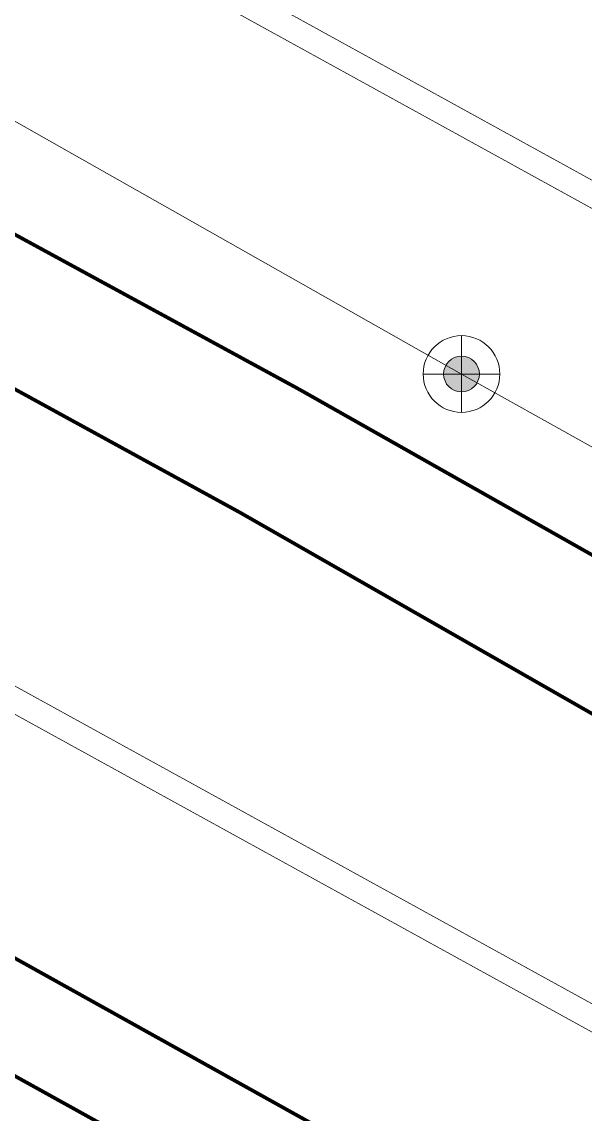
# Model space of a CAD drawing. Header units: inches. Extents: x 350994 to 353538, y 1581369 to 1583842.
# Drawn here: x 351579.93 to 351595.35, y 1583647.36 to 1583677.27 of the extents above; entities that cross this region are included whole.
import ezdxf

# ---------------------------------------------------------------- set-up
doc = ezdxf.new("R2010")
doc.units = ezdxf.units.IN
doc.header["$MEASUREMENT"] = 0
for name, pattern in [('1', [0]), ('ACAD_ISO03W100', [30, 12, -18]), ('DASHDOTX2', [2, 1, -0.5, 0, -0.5])]:
    doc.linetypes.add(name, pattern=pattern)
for name, color, linetype in [('BOUNDARY', 5, 'Continuous'), ('CULVERT', 255, '1'), ('CW', 94, '1'), ('EP TF', 5, 'Continuous'), ("ROAD'S", 1, '1')]:
    doc.layers.add(name, color=color, linetype=linetype)
doc.styles.get("Standard").update_dxf_attribs({"font": 'arial.ttf'})
doc.linetypes.add('SILT_FENCE', pattern='A,0.5,-0.2,["EP",Standard,S=0.1,R=0,X=-0.1,Y=-0.05],-0.2', length=0.9)

# ---------------------------------------------------------------- blocks, each defined once
blk = doc.blocks.new('EP1')
at = {"layer": 'EP TF', "lineweight": 5}
h = blk.add_hatch(color=252, dxfattribs=at)
edge = h.paths.add_edge_path()
edge.add_arc((351339.771, 1583222.914), 0.49, 0, 360)
at = {"layer": 'EP TF', "color": 252, "lineweight": 5}
for points in [[(351339.771, 1583223.964), (351339.771, 1583221.864)], [(351338.721, 1583222.914), (351340.821, 1583222.914)]]:
    blk.add_lwpolyline(points, dxfattribs=at)
for radius in [1.05, 0.49]:
    blk.add_circle((351339.771, 1583222.914), radius, dxfattribs=at)

msp = doc.modelspace()

# ---------------------------------------------------------------- linework, layer by layer
at = {"layer": 'BOUNDARY', "lineweight": 5, "const_width": 0.1, "elevation": 90.66}
msp.add_lwpolyline([(351575.698, 1583650.642), (351608.235, 1583632.607), (351606.271, 1583628.985), (351573.739, 1583647.12), (351575.693, 1583650.645)], dxfattribs=at)
at = {"layer": 'CULVERT', "color": 250, "linetype": 'DASHDOTX2', "lineweight": 5, "ltscale": 2, "const_width": 0.02}
for points, elevation in [([(351543.821, 1583701.404), (351622.658, 1583658), (351660.106, 1583636.865), (351701.075, 1583613.586)], 89.575), ([(351543.486, 1583700.814), (351622.403, 1583657.366), (351659.851, 1583636.23), (351701.736, 1583612.431)], 89.644), ([(351539.151, 1583681.426), (351608.24, 1583643.388), (351645.688, 1583622.253), (351692.077, 1583595.895)], 90.591), ([(351538.864, 1583680.81), (351607.985, 1583642.754), (351645.433, 1583621.618), (351689.892, 1583596.357)], 90.66)]:
    msp.add_lwpolyline(points, dxfattribs=dict(at, elevation=elevation))
at = {"layer": 'CW', "linetype": 'ACAD_ISO03W100', "lineweight": 5, "ltscale": 0.1, "const_width": 0.1, "elevation": 90.66}
msp.add_lwpolyline([(351575.698, 1583650.642), (351574.564, 1583651.278), (351575.945, 1583653.741), (351609.548, 1583635.028), (351608.235, 1583632.607)], dxfattribs=at)
at = {"layer": 'EP TF', "color": 252, "linetype": 'SILT_FENCE', "lineweight": 5, "ltscale": 6, "elevation": 90.11}
msp.add_lwpolyline([(351516.056, 1583709.891), (351544.392, 1583694.56), (351591.964, 1583667.624), (351758.841, 1583574.481)], dxfattribs=at)
at = {"layer": "ROAD'S", "lineweight": 5, "const_width": 0.1}
for points in [[(351519.549, 1583736.523), (351519.549, 1583736.523), (351519.549, 1583736.523), (351512.788, 1583711.799), (351514.999, 1583706.965), (351514.999, 1583706.965), (351520.514, 1583704.009), (351523.994, 1583701.789), (351587.502, 1583667.216), (351587.502, 1583667.216)], [(351690.565, 1583577.209), (351686.872, 1583577.92), (351641.894, 1583602.678), (351604.263, 1583623.777), (351567.04, 1583644.144), (351504.034, 1583680.187), (351511.059, 1583699.81), (351514.062, 1583701.352), (351516.836, 1583701.421), (351523.164, 1583698.197), (351585.911, 1583663.826)], [(351710.842, 1583629.915), (351698.825, 1583604.262), (351587.502, 1583667.216), (351587.502, 1583667.216)], [(351585.911, 1583663.826), (351585.911, 1583663.826), (351694.593, 1583601.724), (351695.694, 1583599.008), (351696.128, 1583594.755), (351690.565, 1583577.209)]]:
    msp.add_lwpolyline(points, dxfattribs=at)

# ---------------------------------------------------------------- block references
at = {"layer": 'EP TF', "color": 1, "lineweight": 5}
msp.add_blockref('EP1', (252.193, 444.711, 90.11), dxfattribs=at)

doc.saveas('drawing.dxf')
